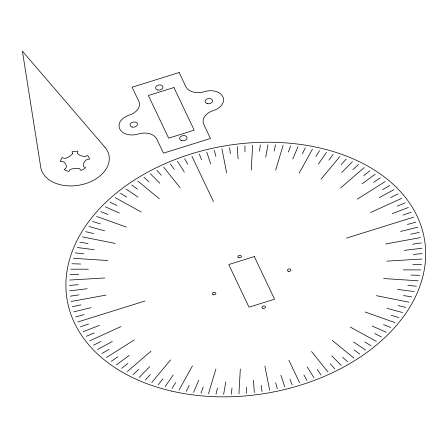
<?xml version="1.0" encoding="UTF-8"?>
<svg xmlns="http://www.w3.org/2000/svg" width="448" height="448" viewBox="0 0 448 448"><rect width="100%" height="100%" fill="white"/><g stroke="black" fill="none" stroke-linecap="round" stroke-linejoin="round"><path stroke-width="0.67" d="M238.946 393.904L240.313 369.034M251.261 170.055L252.627 145.186M231.269 394.246L231.991 388.013M259.582 151.077L260.31 144.844M223.614 394.346L225.831 381.87M265.742 157.22L267.96 144.743M216.003 394.212L217.493 387.979M274.081 151.11L275.57 144.878M208.449 393.842L215.919 368.984M275.66 170.106L283.125 145.247M200.967 393.232L203.207 387.05M288.366 152.04L290.606 145.858M193.57 392.392L198.789 380.106M292.785 158.984L298.004 146.703M186.273 391.311L189.246 385.224M302.327 153.866L305.301 147.778M179.088 390.001L192.427 365.91M299.146 173.18L312.486 149.089M172.026 388.461L175.717 382.519M315.857 156.576L319.547 150.629M165.11 386.697L173.18 374.982M318.394 164.108L326.463 152.393M158.346 384.709L162.719 378.952M328.854 160.138L333.228 154.381M151.749 382.502L170.559 359.912M321.014 179.178L339.825 156.587M145.331 380.078L150.354 374.55M341.219 164.539L346.242 159.012M139.104 377.446L149.772 366.654M341.802 172.435L352.47 161.644M133.078 374.606L138.718 369.354M352.856 169.736L358.495 164.483M127.271 371.571L150.976 351.165M340.598 187.925L364.302 167.524M121.688 368.334L127.893 363.395M363.681 175.694L369.886 170.755M116.34 364.913L129.287 355.376M362.286 183.714L375.234 174.177M111.238 361.312L117.964 356.726M373.61 182.364L380.335 177.778M106.394 357.538L134.271 339.937M357.302 199.153L385.179 181.552M101.814 353.59L109.015 349.39M382.564 189.7L389.76 185.5M97.507 349.49L112.336 341.494M379.238 197.596L394.066 189.605M93.486 345.229L101.102 341.443M390.477 197.646L398.087 193.861M89.751 340.833L120.96 326.575M370.614 212.514L401.822 198.262M86.313 336.291L94.287 332.954M397.286 206.136L405.261 202.798M83.182 331.632L99.445 325.422M392.129 213.668L408.391 207.458M80.36 326.85L88.631 323.982M402.942 215.107L411.214 212.24M77.851 321.961L145.023 300.994M346.55 238.095L413.722 217.134M75.662 316.966L84.168 314.597M407.406 224.493L415.912 222.124M73.797 311.886L90.994 307.653M400.579 231.437L417.777 227.203M72.257 306.729L80.937 304.87M410.637 234.226L419.317 232.366M71.053 301.493L105.997 295.103M385.577 243.986L420.521 237.597M70.179 296.201L78.96 294.868M412.614 244.222L421.394 242.889M69.636 290.858L87.254 288.725M404.32 250.365L421.938 248.231M69.434 285.471L78.249 284.676M413.325 254.414L422.145 253.618M69.563 280.056L104.804 277.956M386.77 261.134L422.01 259.034M70.028 274.624L78.814 274.372M412.759 264.718L421.546 264.466M70.829 269.181L88.323 269.214M403.25 269.875L420.745 269.909M71.966 263.738L80.657 264.029M410.922 275.061L419.614 275.352M73.427 258.306L107.901 260.551M383.673 278.538L418.146 280.79M75.219 252.89L83.748 253.725M407.826 285.365L416.354 286.199M77.336 247.514L94.181 249.715M397.393 289.374L414.238 291.575M79.778 242.178L88.077 243.544M403.497 295.546L411.796 296.912M82.527 236.891L115.181 243.421M376.393 295.669L409.046 302.198M85.596 231.666L93.604 233.559M397.97 305.53L405.978 307.423M88.962 226.514L104.647 230.821M386.926 308.269L402.612 312.575M92.63 221.446L100.29 223.854M391.283 315.241L398.944 317.643M96.594 216.468L126.431 227.086M365.142 312.004L394.985 322.622M100.834 211.59L108.086 214.491M383.494 324.598L390.74 327.499M105.353 206.825L119.398 213.097M372.176 325.993L386.221 332.265M110.141 202.182L116.922 205.548M374.651 333.542L381.433 336.913M115.186 197.663L141.305 212.038M350.269 327.051L376.387 341.432M120.484 193.278L126.745 197.092M364.829 341.998L371.095 345.811M126.017 189.045L137.99 197.092M353.584 341.998L365.562 350.05M131.774 184.957L137.474 189.19M354.099 349.899L359.8 354.133M137.754 181.037L159.359 198.738M332.214 340.351L353.825 358.053M143.937 177.285L149.027 181.894M342.546 357.196L347.637 361.805M150.31 173.706L159.858 183.288M331.716 355.802L341.264 365.383M156.873 170.307L161.314 175.269M330.26 363.821L334.706 368.782M163.598 167.104L180.034 187.589M311.539 351.501L327.975 371.991M170.481 164.091L174.25 169.361M317.324 369.729L321.093 374.998M177.509 161.28L184.341 172.105M307.238 366.985L314.065 377.81M184.666 158.676L187.723 164.22M303.85 374.875L306.908 380.419M191.94 156.279L213.478 201.583M288.865 360.158L299.634 382.81M199.321 154.101L201.645 159.874M289.934 379.215L292.253 384.989M206.786 152.141L210.683 163.884M280.89 375.206L284.788 386.949M214.323 150.405L215.897 156.363M275.677 382.726L277.25 388.685M221.922 148.898L226.694 173.029M264.88 366.061L269.651 390.191M229.566 147.622L230.378 153.714M261.195 385.375L262.007 391.468M237.244 146.574L238.095 158.872M253.478 380.218L254.33 392.515M244.933 145.762L244.978 151.95M246.596 387.139L246.641 393.327M72.587 153.692C70.431 156.122 65.822 159.958 62.177 157.618A14.745 10.203 -9.6 0 0 60.362 161.633C64.798 159.662 69.227 168.179 64.086 169.462A14.745 10.203 -9.6 0 0 68.751 171.455L70.134 169.422L74.872 168.308L79.582 168.627L80.942 170.43A14.745 10.203 -9.6 0 0 85.635 167.647C80.254 166.69 85.249 158.082 89.443 159.186A14.745 10.203 -9.6 0 0 87.679 155.467L84.991 156.682L80.522 155.674L77.353 153.446L77.846 151.267A14.745 10.203 -9.6 0 0 72.061 151.754L72.587 153.714M179.133 72.531L132.11 87.209L138.79 101.265A14.834 10.265 -9.6 0 1 129.265 115.097A14.834 10.265 -9.6 0 0 119.739 128.934A14.834 10.265 -9.6 0 0 138.253 134.014A14.834 10.265 -9.6 0 1 156.772 139.093L163.458 153.154L210.476 138.477L203.795 124.421A14.834 10.265 -9.6 0 1 213.321 110.583A14.834 10.265 -9.6 0 0 222.852 96.751A14.834 10.265 -9.6 0 0 204.333 91.672A14.834 10.265 -9.6 0 1 185.814 86.587L179.133 72.531M173.942 87.539L148.378 95.514L168.644 138.146L194.208 130.172L173.942 87.539M254.296 256.575L228.738 264.55L249.004 307.182L274.562 299.208L254.296 256.575M104.882 147.162L22.4 51.156L40.712 167.188A34.642 23.979 -9.6 0 0 85.4 183.68A34.642 23.979 -9.6 0 0 104.882 147.162M171.858 391.149A181.205 125.418 -9.6 0 0 424.771 241.366A181.205 125.418 -9.6 0 0 140.728 176.126A181.205 125.418 -9.6 0 0 171.858 391.149M288.456 271.354A1.775 1.232 -9.6 0 0 290.942 269.892A1.775 1.232 -9.6 0 0 288.159 269.248A1.775 1.232 -9.6 0 0 288.456 271.354M238.885 257.757A1.775 1.232 -9.6 0 0 241.371 256.295A1.775 1.232 -9.6 0 0 238.594 255.646A1.775 1.232 -9.6 0 0 238.885 257.757M213.388 294.784A1.775 1.232 -9.6 0 0 215.874 293.322A1.775 1.232 -9.6 0 0 213.091 292.673A1.775 1.232 -9.6 0 0 213.388 294.784M262.954 308.386A1.775 1.232 -9.6 0 0 265.44 306.925A1.775 1.232 -9.6 0 0 262.662 306.275A1.775 1.232 -9.6 0 0 262.954 308.386M132.222 127.058A3.73 2.582 -9.6 0 0 137.446 123.99A3.73 2.582 -9.6 0 0 131.611 122.629A3.73 2.582 -9.6 0 0 132.222 127.058M157.724 90.026A3.73 2.582 -9.6 0 0 162.943 86.957A3.73 2.582 -9.6 0 0 157.108 85.596A3.73 2.582 -9.6 0 0 157.724 90.026M207.29 103.628A3.73 2.582 -9.6 0 0 212.514 100.559A3.73 2.582 -9.6 0 0 206.674 99.198A3.73 2.582 -9.6 0 0 207.29 103.628M181.793 140.655A3.73 2.582 -9.6 0 0 187.012 137.586A3.73 2.582 -9.6 0 0 181.177 136.226A3.73 2.582 -9.6 0 0 181.793 140.655"/></g></svg>
